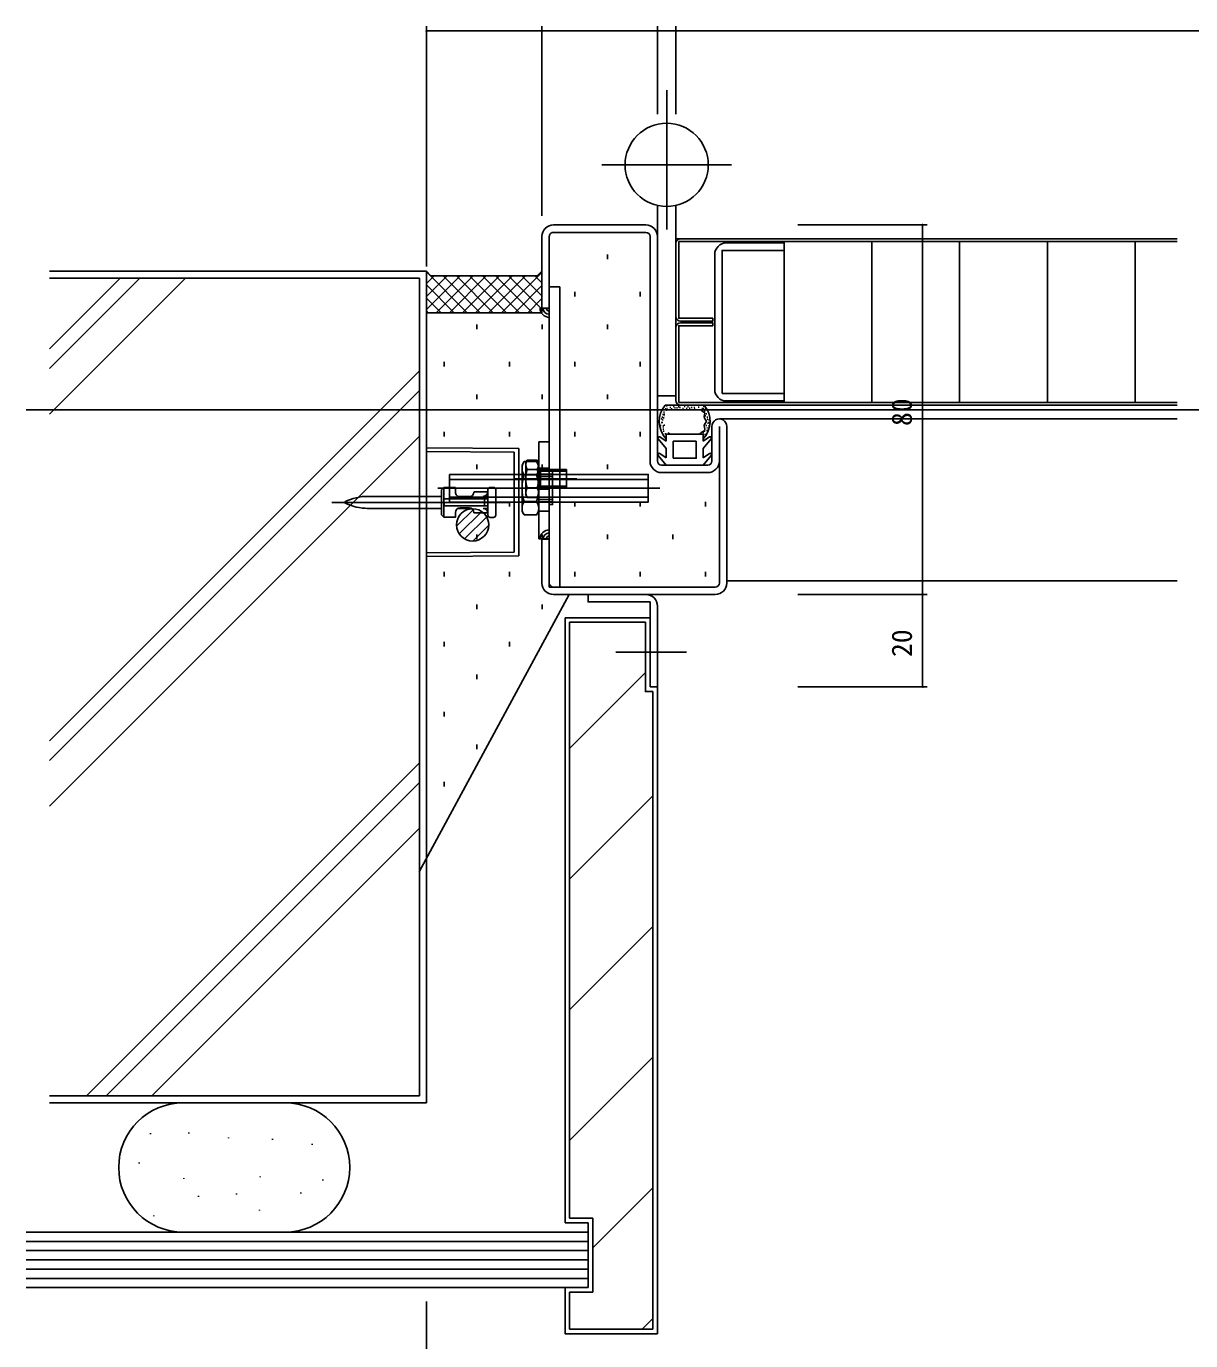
# Model space of a CAD drawing. Units: millimetres, scale not verified. Extents: x -1509 to 567, y -403 to 403.
# Drawn here: x -32.3 to 219.7, y -222.5 to 62 of the extents above; entities that cross this region are included whole.
import ezdxf
from ezdxf.enums import TextEntityAlignment as Align

# ---------------------------------------------------------------- set-up
doc = ezdxf.new("R2010")
doc.units = ezdxf.units.MM
doc.header["$LTSCALE"] = 2
for name, color, linetype in [('0-2_YKK_11', 7, 'Continuous'), ('0-3_YKK_12', 2, 'Continuous'), ('0-4_YKK_13', 4, 'Continuous'), ('0-5_YKK_D', 6, 'Continuous'), ('0-7_YSS_K', 3, 'Continuous')]:
    doc.layers.add(name, color=color, linetype=linetype)
doc.styles.add('ＭＳ ゴシック', font='')
doc.styles.get('ＭＳ ゴシック').set_extended_font_data('MS Gothic')

msp = doc.modelspace()

# ---------------------------------------------------------------- linework, layer by layer
at = {"layer": '0-2_YKK_11'}
for p, q in [((101.8, 19.003), (81.8, 19.003)), ((81.8, 17.403), (101.8, 17.403)), ((102.7, 16.503), (102.7, -32.097)), ((104.3, -32.097), (104.3, 16.503)), ((116.7, 12.603), (116.7, -16.597)), ((116.1, -24.597), (116.1, -32.097)), ((117.7, -24.597), (117.7, -58.497)), ((119.3, -58.497), (119.3, -24.597)), ((115.2, -32.997), (105.2, -32.997)), ((105.2, -34.597), (115.2, -34.597)), ((116.8, -59.397), (81.8, -59.397)), ((81.8, -60.997), (116.8, -60.997))]:
    msp.add_line(p, q, dxfattribs=at)
for points in [[(79.3, 16.503), (79.3, 1.003), (80.9, 1.003), (80.9, 16.503)], [(118.3, -17.497), (118.3, 13.503), (131.7, 13.503), (131.7, 15.103), (119.2, 15.103)], [(119.2, -19.097), (131.7, -19.097), (131.7, -17.497), (118.3, -17.497)], [(80.9, -58.497), (80.9, -48.997), (79.3, -48.997), (79.3, -58.497)], [(102.7, -80.997), (102.7, -62.597), (89.3, -62.597), (89.3, -60.997), (101.8, -60.997)], [(104.3, -63.497), (104.3, -80.997), (102.7, -80.997)]]:
    msp.add_lwpolyline(points, dxfattribs=at)
for centre, radius, start, end in [((81.8, 16.503), 2.5, 89.99998, 180.00002), ((81.8, 16.503), 0.9, 89.99998, 180.00002), ((101.8, 16.503), 2.5, 0, 90.00033), ((101.8, 16.503), 0.9, 0, 89.99998), ((119.2, 12.603), 2.5, 90.00001, 179.99999), ((119.2, -16.597), 2.5, 180.00001, 269.99999), ((117.7, -24.597), 1.6, 0, 180.00054), ((105.2, -32.097), 2.5, 180.00002, 270), ((105.2, -32.097), 0.9, 180.00002, 270), ((115.2, -32.097), 0.9, 270, 359.99901), ((115.2, -32.097), 2.5, 270, 0), ((81.8, -58.497), 2.5, 180.00002, 270), ((81.8, -58.497), 0.9, 180.00002, 270), ((116.8, -58.497), 0.9, 270, 0), ((116.8, -58.497), 2.5, 270, 0), ((101.8, -63.497), 2.5, 0.00001, 89.99999)]:
    msp.add_arc(centre, radius, start, end, dxfattribs=at)
at = {"layer": '0-3_YKK_12'}
for p, q in [((108.3, 16.003), (109.3, 16.003)), ((-32.3, -20.997), (468.231, -20.997)), ((117.7, -22.997), (216.8, -22.997)), ((119.3, -57.997), (216.8, -57.997))]:
    msp.add_line(p, q, dxfattribs=at)
at = {"layer": '0-4_YKK_13'}
for p, q in [((106.3, 18.003), (106.3, 48.141)), ((92.3, 32.003), (120.3, 32.003)), ((104.3, 23.228), (104.3, -17.997)), ((108.3, 23.228), (108.3, -17.997)), ((108.3, -0.797), (108.3, 15.003)), ((216.8, 15.403), (108.9, 15.403)), ((109.3, 16.003), (216.8, 16.003)), ((131.7, 15.403), (131.7, -19.397)), ((150.7, 15.403), (150.7, -19.397)), ((169.7, 15.403), (169.7, -19.397)), ((188.7, 15.403), (188.7, -19.397)), ((207.7, 15.403), (207.7, -19.397)), ((108.3, -3.197), (108.3, -18.997)), ((104.3, -17.997), (107.3, -17.997)), ((105.3, -17.997), (108.3, -17.997)), ((216.8, -19.397), (108.9, -19.397)), ((105.252, -22.595), (105.452, -22.595)), ((105.419, -21.999), (105.619, -21.999)), ((105.526, -22.726), (105.726, -22.726)), ((105.633, -21.521), (105.833, -21.521)), ((105.657, -22.225), (105.857, -22.225)), ((105.693, -21.987), (105.893, -21.987)), ((114.443, -19.997), (105.957, -19.997)), ((105.967, -20.782), (106.167, -20.782)), ((106.158, -21.08), (106.358, -21.08)), ((106.218, -20.15), (106.418, -20.15)), ((106.313, -20.698), (106.513, -20.698)), ((106.681, -20.997), (113.72, -20.997)), ((106.993, -20.494), (107.193, -20.494)), ((107.279, -20.78), (107.479, -20.78)), ((107.726, -20.298), (107.926, -20.298)), ((107.994, -20.566), (108.194, -20.566)), ((108.441, -20.584), (108.641, -20.584)), ((108.799, -20.352), (108.999, -20.352)), ((109.067, -20.494), (109.267, -20.494)), ((109.3, -19.997), (216.8, -19.997)), ((109.728, -20.727), (109.928, -20.727)), ((110.068, -20.316), (110.268, -20.316)), ((110.514, -20.727), (110.714, -20.727)), ((110.8, -20.387), (111, -20.387)), ((111.193, -20.673), (111.393, -20.673)), ((111.622, -20.53), (111.822, -20.53)), ((112.212, -20.477), (112.412, -20.477)), ((112.284, -20.87), (112.484, -20.87)), ((113.124, -20.405), (113.324, -20.405)), ((113.804, -20.03), (114.004, -20.03)), ((113.928, -20.691), (114.128, -20.691)), ((113.995, -21.14), (114.195, -21.14)), ((114.115, -20.794), (114.315, -20.794)), ((114.234, -20.293), (114.434, -20.293)), ((114.401, -21.378), (114.601, -21.378)), ((114.532, -20.901), (114.732, -20.901)), ((114.592, -22.297), (114.792, -22.297)), ((114.807, -21.915), (115.007, -21.915)), ((115.009, -22.631), (115.209, -22.631)), ((104.918, -24.384), (105.118, -24.384)), ((105.108, -23.752), (105.308, -23.752)), ((105.12, -22.989), (105.32, -22.989)), ((105.287, -23.776), (105.487, -23.776)), ((105.323, -23.18), (105.523, -23.18)), ((105.449, -24.8), (105.649, -24.8)), ((105.454, -24.468), (105.654, -24.468)), ((105.496, -25.222), (105.696, -25.222)), ((105.681, -24.301), (105.881, -24.301)), ((114.759, -24.372), (114.959, -24.372)), ((114.903, -25.457), (115.103, -25.457)), ((114.962, -24.894), (115.162, -24.894)), ((115.033, -23.048), (115.233, -23.048)), ((115.164, -23.871), (115.364, -23.871)), ((115.319, -24.48), (115.519, -24.48)), ((115.331, -23.191), (115.531, -23.191)), ((115.367, -23.728), (115.567, -23.728)), ((78.6, -48.92), (78.6, -27.958)), ((80.9, -27.958), (78.6, -27.958)), ((106.2, -29.397), (104.456, -27.318)), ((106.2, -27.778), (104.853, -26.876)), ((105.555, -25.609), (105.755, -25.609)), ((105.883, -26.231), (106.083, -26.231)), ((106.2, -26.297), (110.2, -26.297)), ((106.2, -27.778), (106.2, -26.297)), ((107.7, -27.797), (112.7, -27.797)), ((107.7, -31.497), (107.7, -27.797)), ((114.2, -26.297), (110.2, -26.297)), ((114.129, -25.961), (114.329, -25.961)), ((114.2, -27.778), (114.2, -26.297)), ((114.2, -27.778), (115.548, -26.876)), ((114.2, -29.397), (115.944, -27.318)), ((114.422, -25.633), (114.622, -25.633)), ((114.481, -26.336), (114.681, -26.336)), ((74.3, -29.415), (54.3, -29.241)), ((54.3, -29.241), (54.3, -52.775)), ((73.3, -30.207), (54.3, -30.041)), ((73.3, -30.207), (73.3, -51.809)), ((74.3, -29.415), (74.3, -52.601)), ((106.2, -32.997), (104.456, -30.918)), ((106.2, -31.378), (104.853, -30.476)), ((106.2, -31.378), (106.2, -29.397)), ((114.2, -31.378), (114.2, -29.397)), ((114.2, -31.378), (115.548, -30.476)), ((114.2, -32.997), (115.944, -30.918)), ((75.447, -32.223), (75, -32.997)), ((75, -32.997), (75, -42.997)), ((75.8, -32.42), (76.113, -31.879)), ((75.8, -32.42), (75.8, -39.42)), ((76.113, -31.879), (78.288, -31.879)), ((76.113, -33.9), (78.288, -33.9)), ((78.6, -32.42), (78.288, -31.879)), ((78.6, -32.42), (78.6, -39.42)), ((80.9, -33.67), (78.6, -33.67)), ((78.98, -34.3), (78.6, -33.92)), ((80.538, -33.92), (78.8, -33.92)), ((78.98, -33.92), (78.98, -37.92)), ((84.6, -33.92), (79.258, -33.92)), ((114.2, -32.997), (106.2, -32.997)), ((59.3, -36.082), (102.3, -36.082)), ((73.355, -35.92), (86.865, -35.92)), ((75.447, -35.11), (78.154, -35.11)), ((76.1, -35.92), (83.4, -35.92)), ((81.6, -34.922), (78.6, -34.922)), ((81.6, -35.422), (78.6, -35.422)), ((84.6, -34.3), (78.98, -34.3)), ((57.596, -39.741), (41.464, -39.741)), ((104.8, -37.997), (56.8, -37.997)), ((58.096, -37.841), (57.596, -38.341)), ((57.596, -43.741), (57.596, -38.341)), ((58.096, -37.841), (60.596, -37.841)), ((58.096, -37.841), (58.096, -44.241)), ((60.596, -38.841), (60.596, -37.841)), ((64.032, -39.741), (61.16, -39.741)), ((67.596, -38.791), (64.596, -38.791)), ((66.596, -39.741), (67.596, -39.741)), ((67.596, -38.291), (67.596, -43.791)), ((67.596, -43.291), (67.596, -38.791)), ((68.796, -37.791), (68.096, -37.791)), ((69.296, -43.791), (69.296, -38.291)), ((75.8, -39.42), (76.113, -39.962)), ((84.1, -37.922), (76.1, -37.922)), ((76.113, -37.941), (78.288, -37.941)), ((78.6, -39.42), (78.288, -39.962)), ((78.98, -37.54), (78.6, -37.92)), ((80.9, -38.17), (78.6, -38.17)), ((84.6, -37.54), (78.98, -37.54)), ((72.09, -41.041), (33.802, -41.041)), ((57.596, -42.341), (41.464, -42.341)), ((67.596, -40.291), (58.096, -40.291)), ((67.596, -41.791), (58.096, -41.791)), ((102.3, -39.911), (59.3, -39.911)), ((60.814, -46.23), (64.614, -42.431)), ((64.032, -42.341), (61.16, -42.341)), ((63.596, -39.841), (61.596, -39.841)), ((63.596, -42.241), (61.596, -42.241)), ((66.596, -42.341), (67.596, -42.341)), ((66.846, -40.291), (66.846, -41.791)), ((75.447, -40.883), (78.154, -40.883)), ((76.113, -39.962), (78.288, -39.962)), ((81.6, -40.422), (78.6, -40.422)), ((78.6, -40.922), (81.6, -40.922)), ((58.096, -44.241), (57.596, -43.741)), ((61.406, -47.884), (66.268, -43.022)), ((62.574, -48.961), (67.345, -44.19)), ((64.596, -43.241), (64.596, -43.291)), ((67.596, -43.291), (64.596, -43.291)), ((68.096, -44.291), (68.796, -44.291)), ((75.447, -43.77), (75, -42.997)), ((80.9, -42.92), (78.6, -42.92)), ((64.364, -49.416), (67.8, -45.98)), ((54.3, -51.975), (73.3, -51.809)), ((54.3, -52.775), (74.3, -52.601)), ((110.627, -73.498), (95.306, -73.498))]:
    msp.add_line(p, q, dxfattribs=at)
for points in [[(108.9, 15.403), (108.9, -1.197), (116.3, -1.197)], [(108.9, -19.397), (108.9, -2.797), (116.3, -2.797)], [(116.3, -1.197), (116.3, -1.797), (109.3, -1.797)], [(116.3, -2.797), (116.3, -2.197), (109.3, -2.197)], [(113.776, -25.886), (114.169, -25.694), (114.46, -25.467), (114.547, -25.169), (114.461, -24.802), (114.405, -24.418), (114.555, -24.065), (114.802, -23.747), (114.895, -23.447), (114.476, -22.818), (114.418, -22.442), (114.523, -22.049), (114.548, -21.713), (114.312, -21.485), (113.958, -21.284), (113.72, -20.997)], [(78.6, -48.92), (80.9, -48.92), (80.9, -27.958)], [(107.7, -31.497), (112.7, -31.497), (112.7, -27.797)], [(75.447, -32.223), (78.154, -32.223), (78.6, -32.997), (78.6, -42.997)], [(78.8, -37.92), (84.6, -37.92), (84.6, -33.92)], [(80.9, -41.522), (81.6, -41.522), (81.6, -34.322), (80.9, -34.322)], [(58.096, -44.241), (60.596, -44.241), (60.596, -43.241)], [(75.447, -43.77), (78.154, -43.77), (78.6, -42.997)]]:
    msp.add_lwpolyline(points, dxfattribs=at)
for points in [[(83.2, 5.603), (83.2, -59.397), (80.9, -59.397), (80.9, 5.603)], [(59.3, -34.997), (102.3, -34.997), (102.3, -40.997), (59.3, -40.997)], [(64.3, -49.417), (64.983, -49.35), (65.64, -49.15), (66.245, -48.827), (66.775, -48.392), (67.211, -47.861), (67.534, -47.256), (67.733, -46.6), (67.8, -45.917), (67.733, -45.234), (67.534, -44.577), (67.211, -43.972), (66.775, -43.442), (66.245, -43.007), (65.64, -42.683), (64.983, -42.484), (64.3, -42.417), (63.618, -42.484), (62.961, -42.683), (62.356, -43.007), (61.826, -43.442), (61.39, -43.972), (61.067, -44.577), (60.868, -45.234), (60.8, -45.917), (60.868, -46.6), (61.067, -47.256), (61.39, -47.861), (61.826, -48.392), (62.356, -48.827), (62.961, -49.15), (63.618, -49.35)]]:
    msp.add_lwpolyline(points, close=True, dxfattribs=at)
msp.add_circle((106.3, 32.003), 9, dxfattribs=at)
for centre, radius, start, end in [((109.3, 15.003), 1, 90, 180), ((109.3, -0.797), 1, 180, 270), ((109.3, -3.197), 1, 90, 180), ((109.3, -18.997), 1, 180, 270), ((110.2, -23.497), 5.5, 140.48036, 223.34175), ((110.2, -23.497), 5.5, 316.65824, 39.51963), ((104.686, -27.125), 0.3, 56.21114, 220.00244), ((110.2, -23.497), 4.3, 213.7499, 220.62928), ((110.2, -23.497), 4.3, 319.37051, 326.2499), ((115.715, -27.125), 0.3, 319.99756, 123.78886), ((104.686, -30.725), 0.3, 56.21114, 220.00244), ((115.715, -30.725), 0.3, 319.99756, 123.78886), ((77.556, -33.666), 2.556, 145.61575, 214.38425), ((77.589, -32.889), 1.789, 145.61575, 214.38425), ((82.488, -35.92), 6.687, 162.41205, 197.58795), ((76.044, -33.666), 2.556, 325.61575, 34.38425), ((76.811, -32.889), 1.789, 325.61575, 34.38425), ((71.913, -35.92), 6.687, 342.41205, 17.58795), ((78.8, -33.72), 0.2, 180, 270), ((84.554, -37.997), 9.553, 162.41205, 197.58795), ((69.047, -37.997), 9.553, 342.41205, 17.58795), ((41.575, -50.347), 10.607, 89.40046, 117.65841), ((61.596, -38.841), 1, 180.00002, 270.00002), ((63.596, -38.841), 1, 270.00002, 0.00002), ((66.596, -38.741), 1, 270.00002, 0.00002), ((68.096, -38.291), 0.5, 90.00002, 180.00002), ((68.796, -38.291), 0.5, 0.00002, 90.00002), ((77.589, -38.951), 1.789, 145.61575, 214.38425), ((76.811, -38.951), 1.789, 325.61575, 34.38425), ((78.8, -38.12), 0.2, 90, 180), ((36.698, -41.041), 0.1, 117.65841, 242.34164), ((41.575, -31.735), 10.607, 242.34164, 270.59959), ((61.596, -43.241), 1, 90.00002, 180.00002), ((63.596, -43.241), 1, 0.00002, 90.00002), ((66.596, -43.341), 1, 0.00002, 90.00002), ((77.556, -42.327), 2.556, 145.61575, 214.38425), ((76.044, -42.327), 2.556, 325.61575, 34.38425), ((68.096, -43.791), 0.5, 180.00002, 270.00002), ((68.796, -43.791), 0.5, 270.00002, 0.00002)]:
    msp.add_arc(centre, radius, start, end, dxfattribs=at)
at = {"layer": '0-5_YKK_D'}
for p, q in [((54.292, 10.001), (54.292, 62.003)), ((54.292, 61.003), (79.3, 61.003)), ((79.3, 21.003), (79.3, 62.003)), ((79.3, 21.003), (79.3, 62.003)), ((79.3, 61.003), (104.3, 61.003)), ((104.3, 43.003), (104.3, 62.003)), ((104.3, 43.003), (104.3, 62.003)), ((108.3, 61.003), (104.3, 61.003)), ((108.3, 43.003), (108.3, 62.003)), ((108.3, 43.003), (108.3, 62.003)), ((328.3, 61.003), (108.3, 61.003)), ((134.7, 19.003), (162.7, 19.003)), ((161.7, 19.003), (161.7, -60.997)), ((134.7, -60.997), (162.7, -60.997)), ((134.7, -60.997), (162.7, -60.997)), ((161.7, -60.997), (161.7, -80.997)), ((134.7, -80.997), (162.7, -80.997)), ((54.292, -214), (54.292, -282))]:
    msp.add_line(p, q, dxfattribs=at)
for centre, start, end in [((54.292, 61.003), 0, 180), ((54.292, 61.003), 180, 0), ((79.3, 61.003), 0, 180), ((79.3, 61.003), 0, 180), ((79.3, 61.003), 180, 0), ((79.3, 61.003), 180, 0), ((104.3, 61.003), 0, 180), ((104.3, 61.003), 0, 180), ((104.3, 61.003), 180, 0), ((104.3, 61.003), 180, 0), ((108.3, 61.003), 0, 180), ((108.3, 61.003), 0, 180), ((108.3, 61.003), 180, 0), ((108.3, 61.003), 180, 0), ((161.7, 19.003), 90, 270), ((161.7, 19.003), 270, 90), ((161.7, -60.997), 90, 270), ((161.7, -60.997), 90, 270), ((161.7, -60.997), 270, 90), ((161.7, -60.997), 270, 90), ((161.7, -80.997), 90, 270), ((161.7, -80.997), 270, 90)]:
    msp.add_arc(centre, 0.106, start, end, dxfattribs=at)
at = {"layer": '0-7_YSS_K'}
for p, q in [((93.499, 12.593), (93.499, 11.593)), ((-27.3, 9.001), (54.292, 9.001)), ((54.292, -170.999), (54.292, 9.001)), ((63.126, 0.003), (54.292, 8.838)), ((70.58, 0.003), (79.3, 8.723)), ((52.792, 7.501), (-27.3, 7.501)), ((-11.981, 7.501), (-27.3, -7.817)), ((-7.738, 7.501), (-27.3, -12.06)), ((2.161, 7.501), (-27.3, -21.959)), ((52.792, -169.499), (52.792, 7.501)), ((54.292, 6.342), (55.953, 8.003)), ((54.292, 3.514), (58.781, 8.003)), ((54.292, 0.685), (61.61, 8.003)), ((60.298, 0.003), (54.292, 6.009)), ((56.438, 0.003), (64.438, 8.003)), ((65.955, 0.003), (57.955, 8.003)), ((59.267, 0.003), (67.267, 8.003)), ((68.783, 0.003), (60.783, 8.003)), ((62.095, 0.003), (70.095, 8.003)), ((71.612, 0.003), (63.612, 8.003)), ((64.924, 0.003), (72.924, 8.003)), ((74.44, 0.003), (66.44, 8.003)), ((67.752, 0.003), (75.752, 8.003)), ((77.268, 0.003), (69.268, 8.003)), ((79.3, 0.8), (72.097, 8.003)), ((73.409, 0.003), (79.3, 5.895)), ((79.3, 3.628), (74.925, 8.003)), ((79.3, 6.457), (77.754, 8.003)), ((57.469, 0.003), (54.292, 3.181)), ((76.237, 0.003), (79.3, 3.066)), ((86.424, 4.518), (86.424, 3.518)), ((100.574, 4.518), (100.574, 3.518)), ((54.641, 0.003), (54.292, 0.353)), ((79.066, 0.003), (79.3, 0.238)), ((65.199, -2.557), (65.199, -3.557)), ((79.349, -2.557), (79.349, -3.557)), ((93.499, -2.557), (93.499, -3.557)), ((58.124, -10.632), (58.124, -11.632)), ((72.274, -10.632), (72.274, -11.632)), ((86.424, -10.632), (86.424, -11.632)), ((100.574, -10.632), (100.574, -11.632)), ((52.792, -12.579), (-27.3, -92.67)), ((52.792, -16.821), (-27.3, -96.913)), ((65.199, -17.707), (65.199, -18.707)), ((79.349, -17.707), (79.349, -18.707)), ((93.499, -17.707), (93.499, -18.707)), ((52.792, -26.721), (-27.3, -106.812)), ((58.124, -25.782), (58.124, -26.782)), ((72.274, -25.782), (72.274, -26.782)), ((86.424, -25.782), (86.424, -26.782)), ((100.574, -25.782), (100.574, -26.782)), ((65.199, -32.857), (65.199, -33.857)), ((79.349, -32.857), (79.349, -33.857)), ((93.499, -32.857), (93.499, -33.857)), ((58.124, -40.932), (58.124, -41.932)), ((72.274, -40.932), (72.274, -41.932)), ((86.424, -40.932), (86.424, -41.932)), ((100.574, -40.932), (100.574, -41.932)), ((114.724, -40.932), (114.724, -41.932)), ((65.199, -48.007), (65.199, -49.007)), ((79.349, -48.007), (79.349, -49.007)), ((93.499, -48.007), (93.499, -49.007)), ((107.649, -48.007), (107.649, -49.007)), ((58.124, -56.082), (58.124, -57.082)), ((72.274, -56.082), (72.274, -57.082)), ((86.424, -56.082), (86.424, -57.082)), ((100.574, -56.082), (100.574, -57.082)), ((114.724, -56.082), (114.724, -57.082)), ((52.7, -120.997), (85.2, -60.997)), ((65.199, -63.157), (65.199, -64.157)), ((79.349, -63.157), (79.349, -64.157)), ((84.3, -66), (102.7, -66)), ((84.3, -197), (84.3, -66)), ((85.3, -67), (101.7, -67)), ((85.3, -196), (85.3, -67)), ((102.7, -80.997), (102.7, -66)), ((58.124, -71.232), (58.124, -72.232)), ((72.274, -71.232), (72.274, -72.232)), ((65.199, -78.307), (65.199, -79.307)), ((85.3, -94.294), (101.7, -77.894)), ((102.7, -80.997), (104.3, -80.997)), ((103.3, -82), (103.3, -220)), ((58.124, -86.382), (58.124, -87.382)), ((65.199, -93.457), (65.199, -94.457)), ((52.792, -97.431), (-19.275, -169.499)), ((52.792, -101.674), (-15.033, -169.499)), ((58.124, -101.532), (58.124, -102.532)), ((85.3, -122.579), (103.3, -104.579)), ((52.792, -111.574), (-5.133, -169.499)), ((85.3, -150.862), (103.3, -132.862)), ((85.3, -179.147), (103.3, -161.147)), ((52.792, -169.499), (-27.3, -169.499)), ((54.292, -170.999), (-27.3, -170.999)), ((23.696, -170.997), (1.696, -170.997)), ((-5.424, -177.608), (-5.424, -177.808)), ((2.844, -177.432), (2.844, -177.632)), ((11.465, -178.488), (11.465, -178.688)), ((20.964, -178.839), (20.964, -179.039)), ((29.584, -179.895), (29.584, -180.095)), ((-7.887, -183.941), (-7.887, -184.141)), ((1.789, -187.284), (1.789, -187.484)), ((18.325, -186.932), (18.325, -187.132)), ((31.871, -187.636), (31.871, -187.836)), ((27.122, -190.45), (27.122, -190.65)), ((90.3, -202.43), (103.3, -189.431)), ((4.955, -191.154), (4.955, -191.354)), ((13.224, -190.626), (13.224, -190.826)), ((-4.72, -195.376), (-4.72, -195.576)), ((18.15, -194.145), (18.15, -194.345)), ((85.3, -196), (90.3, -196)), ((90.3, -212), (90.3, -196)), ((89.3, -199), (-32.3, -199)), ((1.696, -198.997), (23.696, -198.997)), ((89.3, -199), (89.3, -211)), ((89.3, -201), (-32.3, -201)), ((89.3, -203), (-32.3, -203)), ((89.3, -205), (-32.3, -205)), ((89.3, -207), (-32.3, -207)), ((89.3, -209), (-32.3, -209)), ((89.3, -211), (-32.3, -211)), ((89.3, -211), (84.3, -211)), ((85.3, -212), (90.3, -212)), ((85.3, -220), (85.3, -212)), ((101.015, -220), (103.3, -217.715)), ((85.3, -220), (103.3, -220))]:
    msp.add_line(p, q, dxfattribs=at)
msp.add_lwpolyline([(79.3, 9.003), (78.3, 8.003), (55.292, 8.003), (54.292, 9.003), (54.292, 0.003), (79.3, 0.003)], close=True, dxfattribs=at)
for points in [[(79.3, 9.003), (78.3, 8.003), (55.292, 8.003), (54.292, 9.003)], [(103.3, -82), (101.7, -82), (101.7, -67)], [(104.3, -80.997), (104.3, -221), (84.3, -221), (84.3, -211)], [(89.3, -211), (89.3, -197), (84.3, -197)]]:
    msp.add_lwpolyline(points, dxfattribs=at)
for centre, radius, start, end in [((80.9, 1.003), 2, 180.00018, 270.00016), ((80.9, 1.003), 2, 180.00018, 270.00016), ((80.9, 1.003), 1.333, 180.00018, 270.00016), ((80.9, 1.003), 1.333, 180.00018, 270.00016), ((80.9, 1.003), 0.667, 180.00018, 270.00016), ((80.9, 1.003), 0.667, 180.00018, 270.00016), ((80.9, -48.997), 2, 90, 179.99998), ((80.9, -48.997), 2, 90, 179.99998), ((80.9, -48.997), 1.333, 90, 179.99998), ((80.9, -48.997), 1.333, 90, 179.99998), ((80.9, -48.997), 0.667, 90, 179.99998), ((80.9, -48.997), 0.667, 90, 179.99998), ((1.696, -184.997), 14, 90, 270), ((23.696, -184.997), 14, 270, 90)]:
    msp.add_arc(centre, radius, start, end, dxfattribs=at)

# ---------------------------------------------------------------- texts
at = {"layer": '0-5_YKK_D', "style": 'ＭＳ ゴシック'}
for s, p in [('80', (160.7, -24.517)), ('20', (160.7, -74.517))]:
    msp.add_text(s, height=4.399, rotation=90, dxfattribs=at).set_placement(p, align=Align.BOTTOM_LEFT)

doc.saveas('drawing.dxf')
